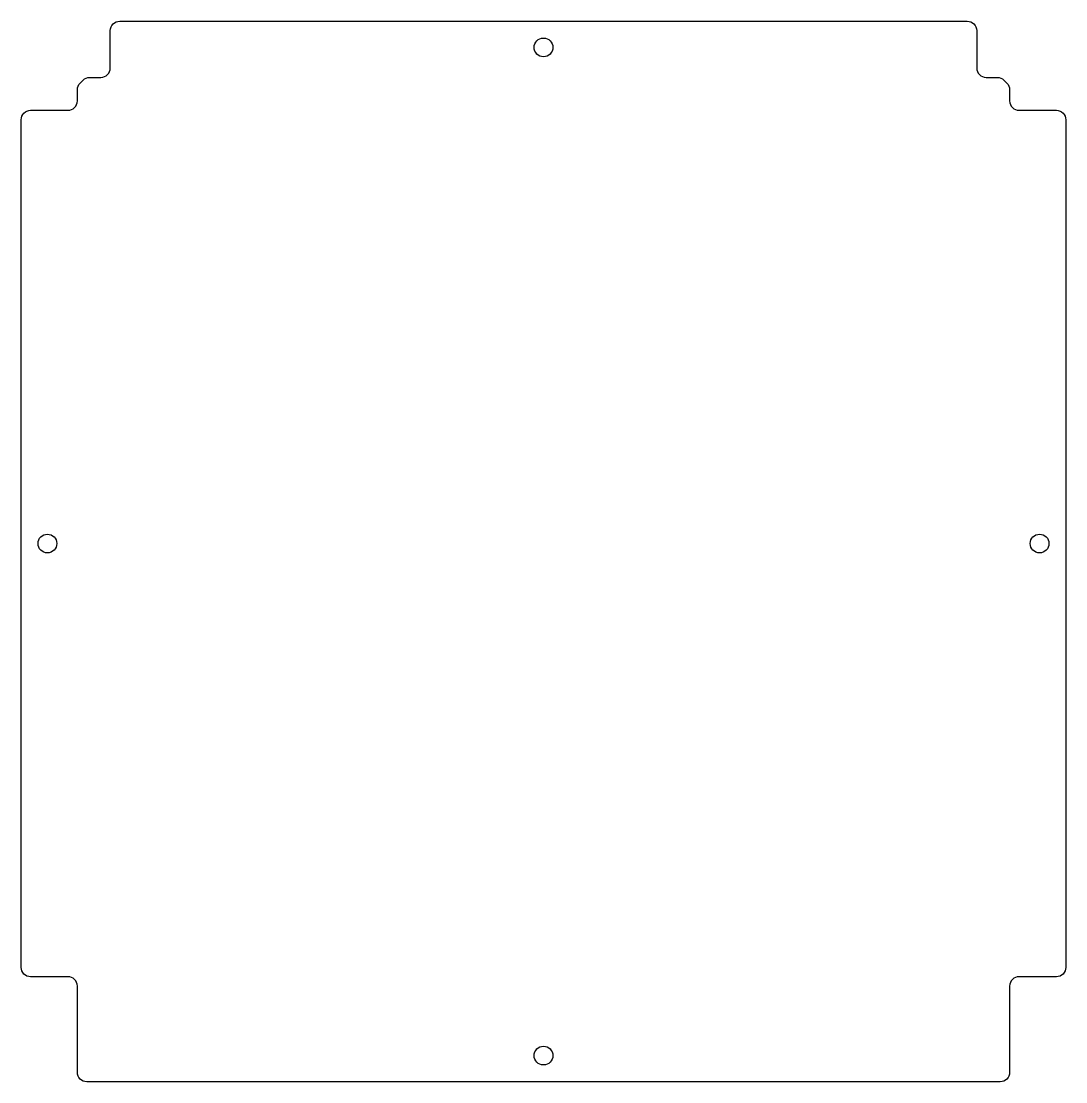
# Model space of a CAD drawing. Header units: millimetres. Extents: x -52 to 172, y -208 to 19.
import ezdxf

# ---------------------------------------------------------------- set-up
doc = ezdxf.new("R2010")
doc.units = ezdxf.units.MM
doc.layers.get('0').update_dxf_attribs({"linetype": 'CONTINUOUS'})

msp = doc.modelspace()

# ---------------------------------------------------------------- linework, layer by layer
msp.add_lwpolyline([(-39.6, -205.85), (-39.6, -187.41, 0.414214), (-41.6, -185.41), (-49.6, -185.41, -0.414214), (-51.6, -183.41), (-51.6, -2.29, -0.414214), (-49.6, -0.29), (-41.6, -0.29, 0.414214), (-39.6, 1.71), (-39.6, 4.12, -0.198912), (-39.01, 5.53), (-38.38, 6.16, -0.198912), (-36.97, 6.75), (-34.56, 6.75, 0.414214), (-32.56, 8.75), (-32.56, 16.75, -0.414214), (-30.56, 18.75), (150.56, 18.75, -0.414214), (152.56, 16.75), (152.56, 8.75, 0.414214), (154.56, 6.75), (156.97, 6.75, -0.198912), (158.38, 6.16), (159.01, 5.53, -0.198912), (159.6, 4.12), (159.6, 1.71, 0.414214), (161.6, -0.29), (169.6, -0.29, -0.414214), (171.6, -2.29), (171.6, -183.41, -0.414214), (169.6, -185.41), (161.6, -185.41, 0.414214), (159.6, -187.41), (159.6, -205.85, -0.414214), (157.6, -207.85), (-37.6, -207.85, -0.414214)], format="xyb", close=True)
for centre in [(60, 13.15), (-46, -92.85), (166, -92.85), (60, -202.25)]:
    msp.add_circle(centre, 2)

doc.saveas('drawing.dxf')
